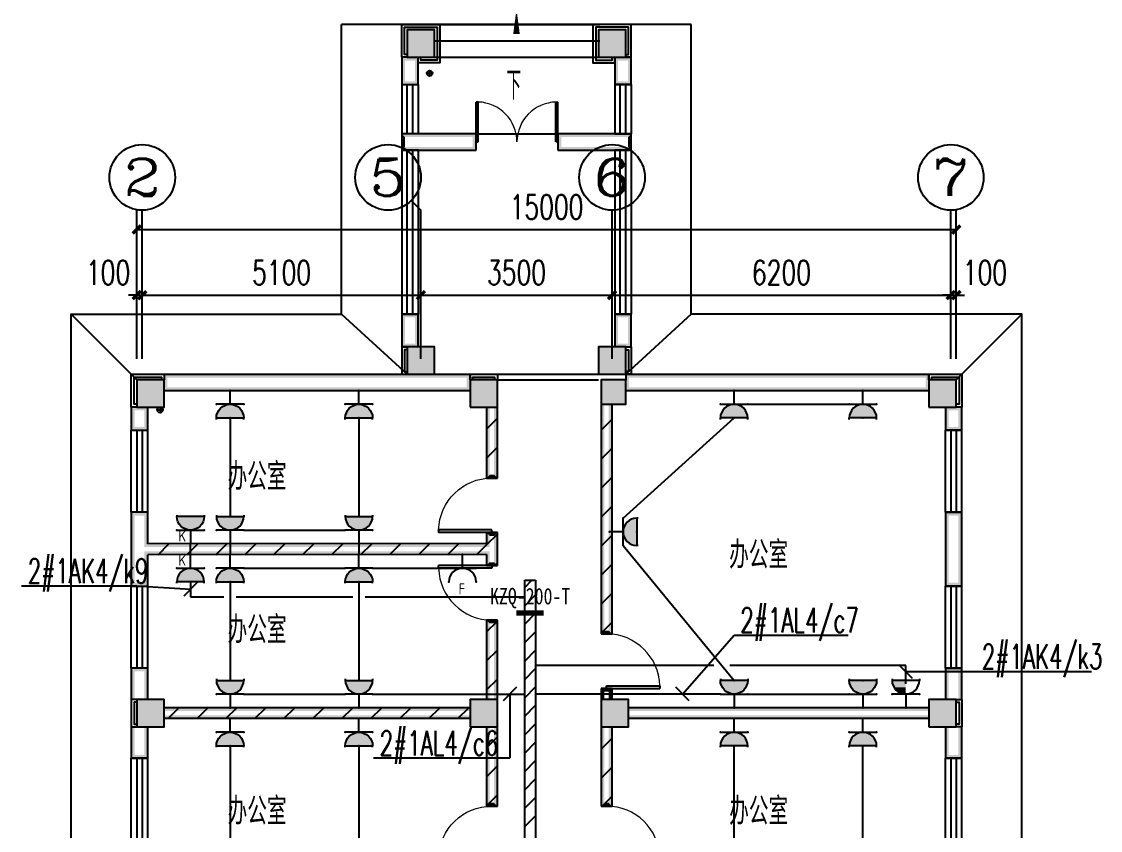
# Model space of a CAD drawing. Extents: x 101023 to 279373, y -114511 to 293844.
# Drawn here: x 128122 to 147868, y 236942 to 251741 of the extents above; entities that cross this region are included whole.
import ezdxf
from ezdxf.enums import TextEntityAlignment as Align

# ---------------------------------------------------------------- set-up
doc = ezdxf.new("R2010")
doc.units = 0
doc.header["$LTSCALE"] = 1000
doc.header["$MEASUREMENT"] = 0
for name, color, linetype in [('A-ANNO-IDEN', 3, 'Continuous'), ('A-WALL-PATT', 252, 'Continuous'), ('AXIS', 3, 'Continuous'), ('AXIS_TEXT', 7, 'Continuous'), ('CABLETRAY', 3, 'Continuous'), ('COLUMN', 2, 'Continuous'), ('DIM-照明', 3, 'Continuous'), ('EQUIP-插座', 3, 'Continuous'), ('EQUIP-照明', 3, 'Continuous'), ('PUB_DIM', 3, 'Continuous'), ('PUB_HATCH', 8, 'Continuous'), ('PUB_TEXT', 7, 'Continuous'), ('PUB_WALL', 2, 'Continuous'), ('STAIR', 2, 'Continuous'), ('TEL_HATCH', 8, 'Continuous'), ('WALL', 2, 'Continuous'), ('WINDOW', 2, 'Continuous'), ('WIRE-照明', 6, 'Continuous'), ('抗震支吊架', 2, 'Continuous'), ('排水', 153, 'Continuous'), ('看线', 30, 'Continuous')]:
    doc.layers.add(name, color=color, linetype=linetype)
doc.styles.add('_TCH_AXIS', font='COMPLEX', dxfattribs={"bigfont": 'GBCBIG'})
doc.styles.add('_TCH_DIM_T3', font='SIMPLEX', dxfattribs={"width": 0.705882, "bigfont": 'GBCBIG'})
doc.styles.add('_TEL_ATTDEF', font='gbenor', dxfattribs={"bigfont": 'gbcbig'})
doc.styles.add('_TEL_DIM', font='simplex.shx', dxfattribs={"width": 0.8, "height": 3.5, "bigfont": 'gbcbig.shx'})
doc.styles.add('A_DIM', font='simplex.shx', dxfattribs={"width": 0.7, "bigfont": 'gbcbig.shx'})
doc.styles.add('COMPLEX', font='COMPLEX')
doc.styles.add('kzcad', font='', dxfattribs={"width": 0.8})
doc.styles.get("Standard").update_dxf_attribs({"font": 'simplex.shx', "width": 0.8, "bigfont": 'gbcbig.shx'})
doc.styles.get('kzcad').set_extended_font_data('SimSun')
doc.dimstyles.new('_TCH_ARCH&&150', dxfattribs={"dimtxt": 446.25, "dimasz": 150, "dimexe": 375, "dimexo": 450, "dimgap": 189.375, "dimtad": 1, "dimdec": 0, "dimzin": 0, "dimdsep": 46, "dimtxsty": '_TCH_DIM_T3', "dimblk": 'ARCHTICK', "dimcen": 0.09, "dimclrt": 7, "dimazin": 2, "dimtfac": 1, "dimtdec": 0, "dimtix": 1, "dimtmove": 2, "dimatfit": 3, "dimfxl": 1, "dimtolj": 1, "dimtzin": 0, "dimarcsym": 0})
pattern_1 = [(45, (-908016.57, -754752.9), (-265.16515, 265.16515), [])]

# ---------------------------------------------------------------- blocks, each defined once
blk = doc.blocks.new('$equip$00002810')
for p, q in [((0.5, 0.5), (-0.5, 0.5)), ((0, 0.5), (0, 0))]:
    blk.add_line(p, q)
blk.add_arc((0, 1), 0.5, 180, 0)
for p in [(-0.5, 1), (0.5, 1), (-0.5, 0.5), (0.5, 0.5), (0, 0)]:
    blk.add_point(p)
at = {"color": 7, "style": '_TEL_DIM'}
blk.add_attdef('$TEXT$', text='', height=0.4, dxfattribs=at).set_placement((0.023, 1.257), align=Align.MIDDLE_CENTER)
at = {"color": 7, "style": '_TEL_DIM', "flags": 1}
for tag in ['A', 'REMARK']:
    blk.add_attdef(tag, text='', height=0.000025, dxfattribs=at).set_placement((0, 0), align=Align.MIDDLE_CENTER)
blk = doc.blocks.new('$equip$00001237')
for p, q in [((-0.5, 1.05), (-0.5, 1)), ((-0.5, 1), (0.5, 1)), ((0.5, 1.05), (0.5, 1)), ((0.5, 0.5), (-0.5, 0.5)), ((0, 0.5), (0, 0))]:
    blk.add_line(p, q)
blk.add_arc((0, 1), 0.5, 180, 0)
for p in [(0, 1), (-0.5, 0.5), (0.5, 0.5), (0, 0)]:
    blk.add_point(p)
for points in [[(0.433, 0.75), (-0.433, 0.75), (0.5, 1), (-0.5, 1)], [(0.25, 0.567), (-0.25, 0.567), (0.433, 0.75), (-0.433, 0.75)], [(0, 0.5), (0, 0.5), (0.25, 0.567), (-0.25, 0.567)]]:
    blk.add_solid(points)
at = {"flags": 9}
blk.add_attdef('A', (0, 0), '', height=0.00002, dxfattribs=at)
blk = doc.blocks.new('$equip$00001764')
for p, q in [((-0.5, 1.05), (-0.5, 1)), ((-0.5, 1), (0.5, 1)), ((0.5, 1.05), (0.5, 1)), ((0.5, 0.5), (-0.5, 0.5)), ((0, 0.5), (0, 0))]:
    blk.add_line(p, q)
blk.add_arc((0, 1), 0.5, 180, 0)
for p in [(-0.5, 0.5), (0.5, 0.5), (0, 0)]:
    blk.add_point(p)
for points in [[(0.433, 0.75), (-0.433, 0.75), (0.5, 1), (-0.5, 1)], [(0.25, 0.567), (-0.25, 0.567), (0.433, 0.75), (-0.433, 0.75)], [(0, 0.5), (0, 0.5), (0.25, 0.567), (-0.25, 0.567)]]:
    blk.add_solid(points)
at = {"color": 7, "style": '_TEL_DIM'}
blk.add_attdef('$TEXT$', text='', height=0.4, dxfattribs=at).set_placement((0.303, 0.211), align=Align.MIDDLE_CENTER)
at = {"color": 7, "style": '_TEL_DIM', "flags": 1}
blk.add_attdef('A', text='', height=0.00002, dxfattribs=at).set_placement((0, 0), align=Align.MIDDLE_CENTER)
blk = doc.blocks.new('$equip$00001239')
for p, q in [((-0.5, 1.05), (-0.5, 1)), ((0.5, 1), (-0.5, 1)), ((0.5, 1.05), (0.5, 1)), ((0.5, 0.5), (-0.5, 0.5)), ((0, 0.5), (0, 0))]:
    blk.add_line(p, q)
blk.add_arc((0, 1), 0.5, 180, 0)
for points in [[(0, 0.75), (-0.433, 0.75), (0, 1), (-0.5, 1)], [(0, 0.567), (-0.25, 0.567), (0, 0.75), (-0.433, 0.75)], [(0, 0.5), (0, 0.5), (0, 0.567), (-0.25, 0.567)]]:
    blk.add_solid(points)
at = {"layer": 'EQUIP-照明'}
for p in [(0, 1), (-0.5, 0.5), (0.5, 0.5), (0, 0)]:
    blk.add_point(p, dxfattribs=at)
at = {"layer": 'EQUIP-照明', "flags": 9}
blk.add_attdef('A', (0, 0), '', height=0.00002, dxfattribs=at)
blk = doc.blocks.new('ng')
at = {"layer": '排水'}
for p, q in [((346041, 781408), (346041, 781308)), ((345991, 781358), (346091, 781358))]:
    blk.add_line(p, q, dxfattribs=at)
blk.add_circle((346041, 781358), 50, dxfattribs=at)
blk = doc.blocks.new('雨水管2')
at = {"layer": '排水'}
blk.add_blockref('ng', (590877, 57791), dxfattribs=at)
blk = doc.blocks.new('雨水管')
at = {"layer": '排水'}
blk.add_blockref('ng', (585943, -77234), dxfattribs=at)
blk = doc.blocks.new('_AXISO')
blk.add_circle((0, 0), 0.5)
at = {"layer": 'AXIS_TEXT', "style": 'COMPLEX', "width": 1.041667}
blk.add_attdef('A', text='', height=0.56, dxfattribs=at).set_placement((-0.25, -0.28), (0.25, -0.28), align=Align.FIT)
blk = doc.blocks.new('_ArchTick')
at = {"color": 0, "linetype": 'ByBlock', "const_width": 0.4}
blk.add_lwpolyline([(-0.5, -0.5), (0.5, 0.5)], dxfattribs=at)
blk = doc.blocks.new('*D82')
at = {"layer": 'Defpoints', "color": 0, "transparency": 16777216}
for p in [(946558, 836290), (931558, 834676), (946558, 834676)]:
    blk.add_point(p, dxfattribs=at)
at = {"layer": 'PUB_DIM', "color": 0, "lineweight": -2, "transparency": 16777216}
for p, q in [((931558, 835126), (931558, 836665)), ((946558, 835126), (946558, 836665)), ((931558, 836290), (946558, 836290))]:
    blk.add_line(p, q, dxfattribs=at)
at = {"layer": 'PUB_DIM', "color": 0, "lineweight": -2, "transparency": 16777216, "xscale": 150, "yscale": 150, "zscale": 150, "rotation": 180}
blk.add_blockref('_ArchTick', (931558, 836290), dxfattribs=at)
at = {"layer": 'PUB_DIM', "color": 0, "lineweight": -2, "transparency": 16777216, "xscale": 150, "yscale": 150, "zscale": 150}
blk.add_blockref('_ArchTick', (946558, 836290), dxfattribs=at)
at = {"layer": 'PUB_DIM', "color": 7, "transparency": 16777216, "insert": (939058, 836703), "char_height": 446.2, "attachment_point": 5, "style": '_TCH_DIM_T3'}
blk.add_mtext('\\A1;15000', dxfattribs=at)
blk = doc.blocks.new('*D83')
at = {"layer": 'Defpoints', "color": 0, "transparency": 16777216}
for p in [(931658, 835090), (931558, 833476), (931658, 833476)]:
    blk.add_point(p, dxfattribs=at)
at = {"layer": 'PUB_DIM', "color": 0, "lineweight": -2, "transparency": 16777216}
for p, q in [((931558, 833926), (931558, 835465)), ((931658, 833926), (931658, 835465)), ((931558, 835090), (931408, 835090)), ((931558, 835090), (931658, 835090)), ((931658, 835090), (931808, 835090))]:
    blk.add_line(p, q, dxfattribs=at)
at = {"layer": 'PUB_DIM', "color": 0, "lineweight": -2, "transparency": 16777216, "xscale": 150, "yscale": 150, "zscale": 150}
blk.add_blockref('_ArchTick', (931558, 835090), dxfattribs=at)
at = {"layer": 'PUB_DIM', "color": 0, "lineweight": -2, "transparency": 16777216, "xscale": 150, "yscale": 150, "zscale": 150, "rotation": 180}
blk.add_blockref('_ArchTick', (931658, 835090), dxfattribs=at)
at = {"layer": 'PUB_DIM', "color": 7, "transparency": 16777216, "insert": (931033, 835503), "char_height": 446.2, "attachment_point": 5, "style": '_TCH_DIM_T3'}
blk.add_mtext('\\A1;100', dxfattribs=at)
blk = doc.blocks.new('*D84')
at = {"layer": 'Defpoints', "color": 0, "transparency": 16777216}
for p in [(936758, 835090), (931658, 833476), (936758, 833476)]:
    blk.add_point(p, dxfattribs=at)
at = {"layer": 'PUB_DIM', "color": 0, "lineweight": -2, "transparency": 16777216}
for p, q in [((931658, 833926), (931658, 835465)), ((936758, 833926), (936758, 835465)), ((931658, 835090), (936758, 835090))]:
    blk.add_line(p, q, dxfattribs=at)
at = {"layer": 'PUB_DIM', "color": 0, "lineweight": -2, "transparency": 16777216, "xscale": 150, "yscale": 150, "zscale": 150, "rotation": 180}
blk.add_blockref('_ArchTick', (931658, 835090), dxfattribs=at)
at = {"layer": 'PUB_DIM', "color": 0, "lineweight": -2, "transparency": 16777216, "xscale": 150, "yscale": 150, "zscale": 150}
blk.add_blockref('_ArchTick', (936758, 835090), dxfattribs=at)
at = {"layer": 'PUB_DIM', "color": 7, "transparency": 16777216, "insert": (934208, 835503), "char_height": 446.2, "attachment_point": 5, "style": '_TCH_DIM_T3'}
blk.add_mtext('\\A1;5100', dxfattribs=at)
blk = doc.blocks.new('*D85')
at = {"layer": 'Defpoints', "color": 0, "transparency": 16777216}
for p in [(940258, 835090), (936758, 833476), (940258, 833476)]:
    blk.add_point(p, dxfattribs=at)
at = {"layer": 'PUB_DIM', "color": 0, "lineweight": -2, "transparency": 16777216}
for p, q in [((936758, 833926), (936758, 835465)), ((940258, 833926), (940258, 835465)), ((936758, 835090), (940258, 835090))]:
    blk.add_line(p, q, dxfattribs=at)
at = {"layer": 'PUB_DIM', "color": 0, "lineweight": -2, "transparency": 16777216, "xscale": 150, "yscale": 150, "zscale": 150, "rotation": 180}
blk.add_blockref('_ArchTick', (936758, 835090), dxfattribs=at)
at = {"layer": 'PUB_DIM', "color": 0, "lineweight": -2, "transparency": 16777216, "xscale": 150, "yscale": 150, "zscale": 150}
blk.add_blockref('_ArchTick', (940258, 835090), dxfattribs=at)
at = {"layer": 'PUB_DIM', "color": 7, "transparency": 16777216, "insert": (938508, 835503), "char_height": 446.2, "attachment_point": 5, "style": '_TCH_DIM_T3'}
blk.add_mtext('\\A1;3500', dxfattribs=at)
blk = doc.blocks.new('*D86')
at = {"layer": 'Defpoints', "color": 0, "transparency": 16777216}
for p in [(946458, 835090), (940258, 833476), (946458, 833476)]:
    blk.add_point(p, dxfattribs=at)
at = {"layer": 'PUB_DIM', "color": 0, "lineweight": -2, "transparency": 16777216}
for p, q in [((940258, 833926), (940258, 835465)), ((946458, 833926), (946458, 835465)), ((940258, 835090), (946458, 835090))]:
    blk.add_line(p, q, dxfattribs=at)
at = {"layer": 'PUB_DIM', "color": 0, "lineweight": -2, "transparency": 16777216, "xscale": 150, "yscale": 150, "zscale": 150, "rotation": 180}
blk.add_blockref('_ArchTick', (940258, 835090), dxfattribs=at)
at = {"layer": 'PUB_DIM', "color": 0, "lineweight": -2, "transparency": 16777216, "xscale": 150, "yscale": 150, "zscale": 150}
blk.add_blockref('_ArchTick', (946458, 835090), dxfattribs=at)
at = {"layer": 'PUB_DIM', "color": 7, "transparency": 16777216, "insert": (943358, 835503), "char_height": 446.2, "attachment_point": 5, "style": '_TCH_DIM_T3'}
blk.add_mtext('\\A1;6200', dxfattribs=at)
blk = doc.blocks.new('*D87')
at = {"layer": 'Defpoints', "color": 0, "transparency": 16777216}
for p in [(946558, 835090), (946458, 833476), (946558, 833476)]:
    blk.add_point(p, dxfattribs=at)
at = {"layer": 'PUB_DIM', "color": 0, "lineweight": -2, "transparency": 16777216}
for p, q in [((946458, 833926), (946458, 835465)), ((946558, 833926), (946558, 835465)), ((946458, 835090), (946308, 835090)), ((946458, 835090), (946558, 835090)), ((946558, 835090), (946708, 835090))]:
    blk.add_line(p, q, dxfattribs=at)
at = {"layer": 'PUB_DIM', "color": 0, "lineweight": -2, "transparency": 16777216, "xscale": 150, "yscale": 150, "zscale": 150}
blk.add_blockref('_ArchTick', (946458, 835090), dxfattribs=at)
at = {"layer": 'PUB_DIM', "color": 0, "lineweight": -2, "transparency": 16777216, "xscale": 150, "yscale": 150, "zscale": 150, "rotation": 180}
blk.add_blockref('_ArchTick', (946558, 835090), dxfattribs=at)
at = {"layer": 'PUB_DIM', "color": 7, "transparency": 16777216, "insert": (947083, 835503), "char_height": 446.2, "attachment_point": 5, "style": '_TCH_DIM_T3'}
blk.add_mtext('\\A1;100', dxfattribs=at)
blk = doc.blocks.new('$DorLib2D$00000001')
for p, q in [((0.45, 0.975), (0.5, 0.975)), ((0.45, 0), (0.45, 0.975)), ((0.5, 0), (0.5, 0.975)), ((0.5, 0), (0.45, 0))]:
    blk.add_line(p, q)
at = {"lineweight": 13}
blk.add_arc((0.475, 0), 0.975, 91.4693, 180, dxfattribs=at)
blk = doc.blocks.new('$WINLIB2D$00000001')
at = {"color": 0}
for points in [[(-0.5, 0.5), (-0.5, -0.5)], [(-0.5, 0.5), (0.5, 0.5)], [(0.5, -0.5), (0.5, 0.5)], [(0.5, 0.1667), (-0.5, 0.1667)], [(0.5, -0.1667), (-0.5, -0.1667)], [(-0.5, -0.5), (0.5, -0.5)]]:
    blk.add_lwpolyline(points, dxfattribs=at)
blk = doc.blocks.new('$DorLib2D$00000002')
for p, q in [((-0.5, 0), (-0.5, 0.4875)), ((-0.475, 0.4875), (-0.5, 0.4875)), ((-0.475, 0), (-0.475, 0.4875)), ((0.475, 0), (0.475, 0.4875)), ((0.475, 0.4875), (0.5, 0.4875)), ((0.5, 0), (0.5, 0.4875)), ((-0.5, 0), (-0.475, 0)), ((0.5, 0), (0.475, 0))]:
    blk.add_line(p, q)
at = {"lineweight": 13}
for centre, start, end in [((-0.4875, 0), 0, 88.53072), ((0.4875, 0), 91.46928, 180)]:
    blk.add_arc(centre, 0.4875, start, end, dxfattribs=at)
blk = doc.blocks.new('_FZH')
blk.add_lwpolyline([(-0.5, -0.5), (0.5, -0.5), (0.5, 0.5), (-0.5, 0.5)], close=True)
at = {"layer": 'PUB_HATCH'}
blk.add_solid([(-0.5, -0.5), (0.5, -0.5), (-0.5, 0.5), (0.5, 0.5)], dxfattribs=at)
blk = doc.blocks.new('ERT')
at = {"layer": 'AXIS'}
for p, q in [((936582.5, 836820.2), (936758.2, 836644.4)), ((931658.2, 834868.8), (931658.2, 836644.4)), ((936758.2, 834868.8), (936758.2, 836644.4)), ((940258.2, 834868.8), (940258.2, 836644.4)), ((946458.2, 834868.8), (946458.2, 836644.4))]:
    blk.add_line(p, q, dxfattribs=at)
ref = blk.add_blockref('_AXISO', (931658.2, 837244.4), dxfattribs=dict(at, xscale=1200, yscale=1200, zscale=1200))
ref.add_attrib('A', '2', dxfattribs={"layer": 'AXIS_TEXT', "height": 678.8, "style": '_TCH_AXIS', "width": 1.5}).set_placement((931318.8, 836905), (931997.6, 836905), align=Align.FIT)
ref = blk.add_blockref('_AXISO', (936158.2, 837244.4), dxfattribs=dict(at, xscale=1200, yscale=1200, zscale=1200))
ref.add_attrib('A', '5', dxfattribs={"layer": 'AXIS_TEXT', "height": 678.8, "style": '_TCH_AXIS', "width": 1.5}).set_placement((935818.8, 836905), (936497.6, 836905), align=Align.FIT)
ref = blk.add_blockref('_AXISO', (940258.2, 837244.4), dxfattribs=dict(at, xscale=1200, yscale=1200, zscale=1200))
ref.add_attrib('A', '6', dxfattribs={"layer": 'AXIS_TEXT', "height": 678.8, "style": '_TCH_AXIS', "width": 1.5}).set_placement((939918.8, 836905), (940597.6, 836905), align=Align.FIT)
ref = blk.add_blockref('_AXISO', (946458.2, 837244.4), dxfattribs=dict(at, xscale=1200, yscale=1200, zscale=1200))
ref.add_attrib('A', '7', dxfattribs={"layer": 'AXIS_TEXT', "height": 678.8, "style": '_TCH_AXIS', "width": 1.5}).set_placement((946118.8, 836905), (946797.6, 836905), align=Align.FIT)
at = {"layer": 'PUB_DIM'}
for p1, p2, picture, middle in [((931558.2, 834676.2), (946558.2, 834676.2), '*D82', (939058.2, 836702.8)), ((931658.2, 833476.2), (936758.2, 833476.2), '*D84', (934208.2, 835502.8)), ((936758.2, 833476.2), (940258.2, 833476.2), '*D85', (938508.2, 835502.8)), ((940258.2, 833476.2), (946458.2, 833476.2), '*D86', (943358.2, 835502.8))]:
    dim = blk.add_aligned_dim(p1=p1, p2=p2, distance=1614.1, dimstyle='_TCH_ARCH&&150', dxfattribs=at)
    dim.commit()
    dim.dimension.update_dxf_attribs({"geometry": picture, "text_midpoint": middle})
for base, p1, p2, picture, middle in [((931658.2, 835090.3), (931558.2, 833476.2), (931658.2, 833476.2), '*D83', (931033.2, 835502.8)), ((946558.2, 835090.3), (946458.2, 833476.2), (946558.2, 833476.2), '*D87', (947083.2, 835502.8))]:
    dim = blk.add_linear_dim(base=base, p1=p1, p2=p2, angle=0, dimstyle='_TCH_ARCH&&150', dxfattribs=at)
    dim.commit()
    dim.dimension.update_dxf_attribs({"geometry": picture, "text_midpoint": middle, "dimtype": 129})
blk = doc.blocks.new('A$C40CE5D7B')
at = {"layer": 'A-WALL-PATT'}
h = blk.add_hatch(dxfattribs=at)
h.set_pattern_fill('普通砖', color=256, scale=150, style=0)
h.set_pattern_definition(pattern_1)
h.paths.add_polyline_path([(20500, 78020), (20300, 78020), (20300, 76722), (20500, 76722)])
h = blk.add_hatch(dxfattribs=at)
h.set_pattern_fill('普通砖', color=256, scale=150, style=0)
h.set_pattern_definition(pattern_1)
h.paths.add_polyline_path([(22600, 78070), (22400, 78070), (22400, 73870), (22600, 73870)])
h = blk.add_hatch(dxfattribs=at)
h.set_pattern_fill('普通砖', color=256, scale=150, style=0)
h.set_pattern_definition(pattern_1)
h.paths.add_polyline_path([(20367, 75422), (20500, 75422), (20500, 75722), (20300, 75722), (20300, 75522), (20360, 75462)])
h = blk.add_hatch(dxfattribs=at)
h.set_pattern_fill('普通砖', color=256, scale=150, style=0)
h.set_pattern_definition(pattern_1)
h.paths.add_polyline_path([(20367, 75422), (20360, 75462), (20300, 75522), (14100, 75518), (14000, 75418), (14100, 75318), (20300, 75322), (20360, 75382)])
h = blk.add_hatch(dxfattribs=at)
h.set_pattern_fill('普通砖', color=256, scale=150, style=0)
h.set_pattern_definition(pattern_1)
h.paths.add_polyline_path([(20360, 75382), (20300, 75322), (20300, 75122), (20500, 75122), (20500, 75422), (20367, 75422)])
h = blk.add_hatch(dxfattribs=at)
h.set_pattern_fill('普通砖', color=256, scale=150, style=0)
h.set_pattern_definition(pattern_1)
h.paths.add_polyline_path([(20300, 72670), (20500, 72670), (20500, 74122), (20300, 74122)])
h = blk.add_hatch(dxfattribs=at)
h.set_pattern_fill('普通砖', color=256, scale=150, style=0)
h.set_pattern_definition(pattern_1)
h.paths.add_polyline_path([(22400, 72670), (22600, 72670), (22600, 72870), (22400, 72870)])
h = blk.add_hatch(dxfattribs=at)
h.set_pattern_fill('普通砖', color=256, scale=150, style=0)
h.set_pattern_definition(pattern_1)
h.paths.add_polyline_path([(14400, 72520), (14400, 72320), (20000, 72320), (20000, 72520)])
h = blk.add_hatch(dxfattribs=at)
h.set_pattern_fill('普通砖', color=256, scale=150, style=0)
h.set_pattern_definition(pattern_1)
h.paths.add_polyline_path([(20500, 72170), (20300, 72170), (20300, 70719), (20500, 70719)])
h = blk.add_hatch(dxfattribs=at)
h.set_pattern_fill('普通砖', color=256, scale=150, style=0)
h.set_pattern_definition(pattern_1)
h.paths.add_polyline_path([(22600, 72170), (22400, 72170), (22400, 70719), (22600, 70719)])
at = {"layer": 'PUB_WALL'}
for points in [[(19350, 84920), (18850, 84920), (18910, 84860), (19290, 84860)], [(18850, 84920), (18850, 84420), (18910, 84480), (18910, 84860)], [(19350, 84420), (19350, 84920), (19290, 84860), (19290, 84480)], [(22850, 84920), (22350, 84920), (22410, 84860), (22790, 84860)], [(22350, 84920), (22350, 84420), (22410, 84480), (22410, 84860)], [(22850, 84420), (22850, 84920), (22790, 84860), (22790, 84480)], [(18750, 84420), (18750, 83920), (18810, 83980), (18810, 84360)], [(19050, 84420), (18750, 84420), (18810, 84360), (18990, 84360)], [(18850, 84420), (19350, 84420), (19290, 84480), (18910, 84480)], [(19050, 83920), (19050, 84420), (18990, 84360), (18990, 83980)], [(22350, 84420), (22850, 84420), (22790, 84480), (22410, 84480)], [(22650, 84420), (22650, 83920), (22710, 83980), (22710, 84360)], [(22950, 84420), (22650, 84420), (22710, 84360), (22890, 84360)], [(22950, 83920), (22950, 84420), (22890, 84360), (22890, 83980)], [(18750, 83920), (19050, 83920), (18990, 83980), (18810, 83980)], [(22650, 83920), (22950, 83920), (22890, 83980), (22710, 83980)], [(19050, 83020), (18750, 83020), (18810, 82960), (18990, 82960)], [(18750, 83020), (18750, 82920), (18810, 82920), (18810, 82960)], [(20109, 83020), (19050, 83020), (18990, 82960), (20049, 82960)], [(20109, 82720), (20109, 83020), (20049, 82960), (20049, 82780)], [(22650, 83020), (21609, 83020), (21669, 82960), (22710, 82960)], [(21609, 83020), (21609, 82720), (21669, 82780), (21669, 82960)], [(22950, 83020), (22650, 83020), (22710, 82960), (22890, 82960)], [(22950, 82920), (22950, 83020), (22890, 82960), (22890, 82920)], [(18750, 82920), (18750, 82720), (18810, 82780), (18810, 82920)], [(18750, 82720), (19050, 82720), (18990, 82780), (18810, 82780)], [(19050, 82720), (20109, 82720), (20049, 82780), (18990, 82780)], [(21609, 82720), (22650, 82720), (22710, 82780), (21669, 82780)], [(22650, 82720), (22950, 82720), (22890, 82780), (22710, 82780)], [(22950, 82720), (22950, 82920), (22890, 82920), (22890, 82780)], [(19050, 79720), (18750, 79720), (18810, 79660), (18990, 79660)], [(18750, 79720), (18750, 79120), (18810, 79180), (18810, 79660)], [(19050, 79120), (19050, 79720), (18990, 79660), (18990, 79180)], [(22950, 79720), (22650, 79720), (22710, 79660), (22890, 79660)], [(22650, 79720), (22650, 79120), (22710, 79180), (22710, 79660)], [(22950, 79120), (22950, 79720), (22890, 79660), (22890, 79180)], [(18750, 79120), (19050, 79120), (18990, 79180), (18810, 79180)], [(19350, 79120), (18850, 79120), (18910, 79060), (19290, 79060)], [(18850, 79120), (18850, 78620), (18910, 78680), (18910, 79060)], [(19350, 78620), (19350, 79120), (19290, 79060), (19290, 78680)], [(22850, 79120), (22350, 79120), (22410, 79060), (22790, 79060)], [(22350, 79120), (22350, 78620), (22410, 78680), (22410, 79060)], [(22650, 79120), (22950, 79120), (22890, 79180), (22710, 79180)], [(22850, 78620), (22850, 79120), (22790, 79060), (22790, 78680)], [(14400, 78620), (14400, 78560), (20000, 78560), (20000, 78620)], [(14400, 78620), (14400, 78320), (14460, 78320), (14460, 78620)], [(18850, 78620), (19350, 78620), (19290, 78680), (18910, 78680)], [(20000, 78620), (19940, 78620), (19940, 78320), (20000, 78320)], [(22350, 78620), (22850, 78620), (22790, 78680), (22410, 78680)], [(22850, 78620), (22850, 78560), (28400, 78560), (28400, 78620)], [(22850, 78620), (22850, 78320), (22910, 78320), (22910, 78620)], [(28400, 78620), (28340, 78620), (28340, 78320), (28400, 78320)], [(14400, 78520), (13900, 78520), (13960, 78460), (14340, 78460)], [(13900, 78520), (13900, 78020), (13960, 78080), (13960, 78460)], [(14400, 78020), (14400, 78520), (14340, 78460), (14340, 78080)], [(20500, 78520), (20000, 78520), (20060, 78460), (20440, 78460)], [(20000, 78520), (20000, 78020), (20060, 78080), (20060, 78460)], [(20500, 78020), (20500, 78520), (20440, 78460), (20440, 78080)], [(22850, 78520), (22400, 78520), (22460, 78460), (22790, 78460)], [(22400, 78520), (22400, 78070), (22460, 78130), (22460, 78460)], [(22850, 78070), (22850, 78520), (22790, 78460), (22790, 78130)], [(28900, 78520), (28400, 78520), (28460, 78460), (28840, 78460)], [(28400, 78520), (28400, 78018), (28460, 78078), (28460, 78460)], [(28900, 78018), (28900, 78520), (28840, 78460), (28840, 78078)], [(14400, 78320), (20000, 78320), (20000, 78380), (14400, 78380)], [(22850, 78320), (28400, 78320), (28400, 78380), (22850, 78380)], [(13800, 78020), (13800, 77595), (13860, 77655), (13860, 77960)], [(14100, 78020), (13800, 78020), (13860, 77960), (14040, 77960)], [(13900, 78020), (14400, 78020), (14340, 78080), (13960, 78080)], [(14100, 77595), (14100, 78020), (14040, 77960), (14040, 77655)], [(20000, 78020), (20500, 78020), (20440, 78080), (20060, 78080)], [(20360, 78020), (20300, 78020), (20300, 76722), (20360, 76782)], [(20500, 78020), (20440, 78020), (20440, 76782), (20500, 76722)], [(22400, 78070), (22850, 78070), (22790, 78130), (22460, 78130)], [(22460, 78070), (22400, 78070), (22400, 73870), (22460, 73930)], [(22600, 78070), (22540, 78070), (22540, 73930), (22600, 73870)], [(28400, 78018), (28900, 78018), (28840, 78078), (28460, 78078)], [(28702, 78018), (28700, 78018), (28700, 77595), (28760, 77655), (28760, 77960)], [(28900, 78020), (28900, 78018), (28702, 78018), (28760, 77960), (28940, 77960), (29000, 78020)], [(29000, 77595), (29000, 78020), (28940, 77960), (28940, 77655)], [(13800, 77595), (14100, 77595), (14040, 77655), (13860, 77655)], [(28700, 77595), (29000, 77595), (28940, 77655), (28760, 77655)], [(20300, 76722), (20500, 76722), (20440, 76782), (20360, 76782)], [(14100, 76095), (13800, 76095), (13860, 76035), (14040, 76035)], [(13800, 76095), (13800, 75418), (13860, 75418), (13860, 76035)], [(14100, 75518), (14100, 76095), (14040, 76035), (14040, 75458)], [(28700, 76095), (28700, 74745), (28760, 74805), (28760, 76035)], [(29000, 76095), (28700, 76095), (28760, 76035), (28940, 76035)], [(29000, 74745), (29000, 76095), (28940, 76035), (28940, 74805)], [(20500, 75722), (20300, 75722), (20360, 75662), (20440, 75662)], [(20300, 75722), (20300, 75522), (20360, 75462), (20360, 75662)], [(20500, 75422), (20500, 75722), (20440, 75662), (20440, 75422)], [(20300, 75522), (14100, 75518), (14040, 75458), (20360, 75462)], [(13800, 75418), (13800, 74745), (13860, 74805), (13860, 75418)], [(20300, 75322), (14100, 75318), (14040, 75378), (20360, 75382)], [(14100, 74745), (14100, 75318), (14040, 75378), (14040, 74805)], [(20300, 75322), (20300, 75122), (20360, 75182), (20360, 75382)], [(20500, 75122), (20500, 75422), (20440, 75422), (20440, 75182)], [(20300, 75122), (20500, 75122), (20440, 75182), (20360, 75182)], [(13800, 74745), (14100, 74745), (14040, 74805), (13860, 74805)], [(28700, 74745), (29000, 74745), (28940, 74805), (28760, 74805)], [(20500, 74122), (20300, 74122), (20360, 74062), (20440, 74062)], [(20300, 72670), (20360, 72670), (20360, 74062), (20300, 74122)], [(20440, 72670), (20500, 72670), (20500, 74122), (20440, 74062)], [(22400, 73870), (22600, 73870), (22540, 73930), (22460, 73930)], [(14100, 73245), (13800, 73245), (13860, 73185), (14040, 73185)], [(13800, 73245), (13800, 72670), (13860, 72670), (13860, 73185)], [(14100, 72670), (14100, 73245), (14040, 73185), (14040, 72670)], [(29000, 73245), (28700, 73245), (28760, 73185), (28940, 73185)], [(28700, 73245), (28700, 72670), (28760, 72670), (28760, 73185)], [(29000, 72670), (29000, 73245), (28940, 73185), (28940, 72670)], [(22600, 72870), (22400, 72870), (22460, 72810), (22540, 72810)], [(22400, 72670), (22460, 72670), (22460, 72810), (22400, 72870)], [(22540, 72670), (22600, 72670), (22600, 72870), (22540, 72810)], [(14400, 72670), (13900, 72670), (13960, 72610), (14340, 72610)], [(13900, 72670), (13900, 72170), (13960, 72230), (13960, 72610)], [(14400, 72170), (14400, 72670), (14340, 72610), (14340, 72230)], [(20500, 72670), (20000, 72670), (20060, 72610), (20440, 72610)], [(20000, 72670), (20000, 72170), (20060, 72230), (20060, 72610)], [(20500, 72170), (20500, 72670), (20440, 72610), (20440, 72230)], [(22900, 72670), (22400, 72670), (22460, 72610), (22840, 72610)], [(22400, 72670), (22400, 72170), (22460, 72230), (22460, 72610)], [(22900, 72170), (22900, 72670), (22840, 72610), (22840, 72230)], [(28900, 72670), (28400, 72670), (28460, 72610), (28840, 72610)], [(28400, 72670), (28400, 72170), (28460, 72230), (28460, 72610)], [(28900, 72170), (28900, 72670), (28840, 72610), (28840, 72230)], [(14400, 72520), (14400, 72460), (20000, 72460), (20000, 72520)], [(22900, 72520), (22900, 72460), (28400, 72460), (28400, 72520)], [(14400, 72380), (14400, 72320), (20000, 72320), (20000, 72380)], [(22900, 72380), (22900, 72320), (28400, 72320), (28400, 72380)], [(13800, 72170), (13800, 71595), (13860, 71655), (13860, 72170)], [(13900, 72170), (14400, 72170), (14340, 72230), (13960, 72230)], [(14100, 71595), (14100, 72170), (14040, 72170), (14040, 71655)], [(20000, 72170), (20500, 72170), (20440, 72230), (20060, 72230)], [(20360, 72170), (20300, 72170), (20300, 70719), (20360, 70779)], [(20500, 72170), (20440, 72170), (20440, 70779), (20500, 70719)], [(22400, 72170), (22900, 72170), (22840, 72230), (22460, 72230)], [(22460, 72170), (22400, 72170), (22400, 70719), (22460, 70779)], [(22600, 72170), (22540, 72170), (22540, 70779), (22600, 70719)], [(28400, 72170), (28900, 72170), (28840, 72230), (28460, 72230)], [(28700, 72170), (28700, 71595), (28760, 71655), (28760, 72170)], [(29000, 71595), (29000, 72170), (28940, 72170), (28940, 71655)], [(13800, 71595), (14100, 71595), (14040, 71655), (13860, 71655)], [(28700, 71595), (29000, 71595), (28940, 71655), (28760, 71655)], [(20300, 70719), (20500, 70719), (20440, 70779), (20360, 70779)], [(22400, 70719), (22600, 70719), (22540, 70779), (22460, 70779)]]:
    blk.add_hatch(color=256, dxfattribs=at).paths.add_polyline_path(points)
for points in [[(24050, 85020), (17650, 85020)], [(18850, 84420), (18750, 84420), (18750, 85020), (19450, 85020), (19450, 84320), (19050, 84320), (19050, 84395)], [(18850, 84470), (18800, 84470), (18800, 84970), (19400, 84970), (19400, 84370), (19100, 84370), (19100, 84395)], [(22850, 84420), (22950, 84420), (22950, 85020), (22250, 85020), (22250, 84320), (22650, 84320), (22650, 84395)], [(22850, 84470), (22900, 84470), (22900, 84970), (22300, 84970), (22300, 84370), (22600, 84370), (22600, 84395)], [(18850, 79120), (18750, 79120), (18750, 78620), (18850, 78620)], [(18850, 79070), (18800, 79070), (18800, 78670), (18850, 78670)], [(22850, 79120), (22950, 79120), (22950, 78620), (22850, 78620)], [(22850, 79070), (22900, 79070), (22900, 78670), (22850, 78670)], [(13900, 78020), (13800, 78020), (13800, 78620), (14400, 78620), (14400, 78520)], [(20000, 78520), (20000, 78620), (20500, 78620), (20500, 78520)], [(28400, 78520), (28400, 78620), (29000, 78620), (29000, 78020), (28900, 78020)], [(13900, 78070), (13850, 78070), (13850, 78570), (14350, 78570), (14350, 78520)], [(20050, 78520), (20050, 78570), (20450, 78570), (20450, 78520)], [(28450, 78520), (28450, 78570), (28950, 78570), (28950, 78070), (28900, 78070)], [(13900, 72670), (13800, 72670), (13800, 72170), (13900, 72170)], [(28900, 72670), (29000, 72670), (29000, 72170), (28900, 72170)], [(13900, 72620), (13850, 72620), (13850, 72220), (13900, 72220)], [(28900, 72620), (28950, 72620), (28950, 72220), (28900, 72220)]]:
    blk.add_lwpolyline(points)
at = {"layer": 'A-ANNO-IDEN'}
blk.add_lwpolyline([(20850, 84325, 0, 0, 0), (20850, 85297, 0, 120, 0), (20850, 84847, 0, 0, 0)], format="xyseb", dxfattribs=at)
at = {"layer": 'WALL'}
for p, q in [((18750, 84420), (18750, 83920)), ((18850, 84420), (18750, 84420)), ((19050, 83920), (19050, 84420)), ((22650, 84420), (22650, 83920)), ((22950, 84420), (22850, 84420)), ((22950, 83920), (22950, 84420)), ((18750, 83920), (19050, 83920)), ((22650, 83920), (22950, 83920)), ((19050, 83020), (18750, 83020)), ((18750, 83020), (18750, 82920)), ((20109, 83020), (19050, 83020)), ((20109, 82720), (20109, 83020)), ((22650, 83020), (21609, 83020)), ((21609, 83020), (21609, 82720)), ((22950, 83020), (22650, 83020)), ((22950, 82920), (22950, 83020)), ((18750, 82920), (18750, 82720)), ((22950, 82720), (22950, 82920)), ((18750, 82720), (19050, 82720)), ((19050, 82720), (20109, 82720)), ((21609, 82720), (22650, 82720)), ((22650, 82720), (22950, 82720)), ((19050, 79720), (18750, 79720)), ((18750, 79720), (18750, 79120)), ((19050, 79120), (19050, 79720)), ((22950, 79720), (22650, 79720)), ((22650, 79720), (22650, 79120)), ((22950, 79120), (22950, 79720)), ((18750, 79120), (18850, 79120)), ((22850, 79120), (22950, 79120)), ((14400, 78620), (20000, 78620)), ((14400, 78620), (14400, 78520)), ((20000, 78620), (20000, 78520)), ((22850, 78620), (28400, 78620)), ((22850, 78620), (22850, 78520)), ((28400, 78620), (28400, 78520)), ((14400, 78320), (20000, 78320)), ((22850, 78320), (28400, 78320)), ((13800, 78020), (13800, 77595)), ((13900, 78020), (13800, 78020)), ((14100, 77595), (14100, 78020)), ((20300, 78020), (20300, 76722)), ((20500, 76722), (20500, 78020)), ((22400, 78070), (22400, 73870)), ((22600, 73870), (22600, 78070)), ((28700, 78018), (28700, 77595)), ((29000, 78020), (28900, 78020)), ((29000, 77595), (29000, 78020)), ((13800, 77595), (14100, 77595)), ((28700, 77595), (29000, 77595)), ((20300, 76722), (20500, 76722)), ((14100, 76095), (13800, 76095)), ((13800, 76095), (13800, 75418)), ((14100, 75518), (14100, 76095)), ((28700, 76095), (28700, 74745)), ((29000, 76095), (28700, 76095)), ((29000, 74745), (29000, 76095)), ((20500, 75722), (20300, 75722)), ((20300, 75722), (20300, 75522)), ((20500, 75422), (20500, 75722)), ((20300, 75522), (14100, 75518)), ((13800, 75418), (13800, 74745)), ((20300, 75322), (14100, 75318)), ((14100, 74745), (14100, 75318)), ((20300, 75322), (20300, 75122)), ((20500, 75122), (20500, 75422)), ((20300, 75122), (20500, 75122)), ((13800, 74745), (14100, 74745)), ((28700, 74745), (29000, 74745)), ((20500, 74122), (20300, 74122)), ((20300, 74122), (20300, 72670)), ((20500, 72670), (20500, 74122)), ((22400, 73870), (22600, 73870)), ((14100, 73245), (13800, 73245)), ((13800, 73245), (13800, 72670)), ((14100, 72670), (14100, 73245)), ((29000, 73245), (28700, 73245)), ((28700, 73245), (28700, 72670)), ((29000, 72670), (29000, 73245)), ((22600, 72870), (22400, 72870)), ((22400, 72870), (22400, 72670)), ((22600, 72670), (22600, 72870)), ((20000, 72520), (14400, 72520)), ((28400, 72520), (22900, 72520)), ((20000, 72320), (14400, 72320)), ((28400, 72320), (22900, 72320)), ((13800, 72170), (13800, 71595)), ((14100, 71595), (14100, 72170)), ((20300, 72170), (20300, 70719)), ((20500, 70719), (20500, 72170)), ((22400, 72170), (22400, 70719)), ((22600, 70719), (22600, 72170)), ((28700, 72170), (28700, 71595)), ((29000, 71595), (29000, 72170)), ((13800, 71595), (14100, 71595)), ((28700, 71595), (29000, 71595)), ((20300, 70719), (20500, 70719)), ((22400, 70719), (22600, 70719))]:
    blk.add_line(p, q, dxfattribs=at)
at = {"layer": 'WINDOW'}
for p, q in [((19350, 85020), (22375, 85020)), ((19350, 84720), (22375, 84720)), ((19090, 84420), (22610, 84420)), ((20109, 83020), (21609, 83020))]:
    blk.add_line(p, q, dxfattribs=at)
at = {"layer": '排水'}
for p, q in [((13900, 78520), (12700, 79720)), ((17650, 79720), (18850, 78620)), ((24050, 79720), (22850, 78620)), ((30100, 79720), (28900, 78520))]:
    blk.add_line(p, q, dxfattribs=at)
for points in [[(17650, 41820), (17650, 47120), (12700, 47120), (12700, 79720), (17650, 79720), (17650, 84920)], [(17650, 84920), (17650, 85020)], [(24050, 84920), (24050, 85020)], [(30100, 64870), (30100, 79720), (24050, 79720), (24050, 84920)]]:
    blk.add_lwpolyline(points, dxfattribs=at)
at = {"layer": '看线'}
for p, q in [((19350, 78620), (22350, 78620)), ((20500, 78520), (22350, 78520))]:
    blk.add_line(p, q, dxfattribs=at)
for name, p in [('雨水管', (-917658, -626157)), ('雨水管2', (-917658, -755022))]:
    blk.add_blockref(name, p)
at = {"layer": 'COLUMN'}
for p, xscale, yscale, zscale, rotation in [((19100, 84670), 499.9990232986165, 499.9999999998836, 499.9999999998836, 8.884599361506627e-09), ((22600, 84670), 499.9992802899797, 499.9999999301508, 499.9999999301508, 8.884594794969453e-09), ((19100, 78870), 499.9999998689163, 499.9999999923166, 499.9999999923166, 8.884582008634894e-09), ((22600, 78870), 499.9992802821798, 500.0000000079162, 500.0000000079162, 8.884594795108045e-09), ((14150, 78270), 499.999999771826, 500.0000000076834, 500.0000000076834, 8.88458201036011e-09), ((20250, 78270), 500.000000089407, 499.9999999217689, 499.9999999217689, 8.88458200471696e-09), ((22625, 78295), 449.9999998612329, 449.9999999998836, 449.9999999998836, 8.878653025389046e-09), ((28650, 78269), 500.0000000896398, 501.9314959403127, 501.9314959403127, 8.884582004712827e-09), ((14150, 72420), 499.9999997796258, 500, 500, 8.884582010221514e-09), ((20250, 72420), 500.0000002094312, 499.9999998923158, 499.9999998923158, 8.884582002584232e-09), ((22650, 72420), 499.9999998649582, 500, 500, 8.884582008705231e-09), ((28650, 72420), 500.0000000854488, 499.9999999323627, 499.9999999323627, 8.884582004787295e-09)]:
    blk.add_blockref('_FZH', p, dxfattribs=dict(at, xscale=xscale, yscale=yscale, zscale=zscale, rotation=rotation))
at = {"layer": 'WALL'}
blk.add_blockref('ERT', (-917658, -755022), dxfattribs=at)
at = {"layer": 'WINDOW'}
for name, p, xscale, yscale, zscale, rotation in [('$WINLIB2D$00000001', (18900, 83470), -900, 300, 900, 90), ('$WINLIB2D$00000001', (22800, 83470), 900, 300, 900, 270), ('$WINLIB2D$00000001', (18900, 81220), 3000, 300, 3000, 270), ('$WINLIB2D$00000001', (22800, 81220), 3000, 300, 3000, 270), ('$WINLIB2D$00000001', (13950, 76845), -1500, 300, 1500, 270), ('$WINLIB2D$00000001', (28850, 76845), 1500, 300, -1500, 90), ('$DorLib2D$00000001', (20400, 76222), -1000, 1000, -1000, 90), ('$DorLib2D$00000001', (20400, 74622), 1000, 1000, 1000, 90), ('$WINLIB2D$00000001', (13950, 73995), -1500, 300, 1500, 270), ('$WINLIB2D$00000001', (28850, 73995), 1500, 300, -1500, 90), ('$DorLib2D$00000001', (22500, 73370), 1000, 1000, -1000, 270), ('$WINLIB2D$00000001', (13950, 70845), 1500, 300, 1500, 90), ('$WINLIB2D$00000001', (28850, 70845), 1500, 300, -1500, 90), ('$DorLib2D$00000001', (20400, 70219), -1000, 1000, -1000, 90), ('$DorLib2D$00000001', (22500, 70219), 1000, 1000, -1000, 270)]:
    blk.add_blockref(name, p, dxfattribs=dict(at, xscale=xscale, yscale=yscale, zscale=zscale, rotation=rotation))
at = {"layer": 'WINDOW', "xscale": 1500, "yscale": 1500, "zscale": 1500}
blk.add_blockref('$DorLib2D$00000002', (20859, 82870), dxfattribs=at)
at = {"layer": 'A-ANNO-IDEN', "color": 7, "style": 'A_DIM', "width": 0.7}
blk.add_text('下', height=525, dxfattribs=at).set_placement((20668, 83642))
at = {"layer": 'PUB_TEXT'}
for p in [(15562, 76499), (24743, 75066), (15562, 73695), (15562, 70377), (24743, 70377)]:
    blk.add_text('办公室', height=500, dxfattribs=at).set_placement(p)

msp = doc.modelspace()

# ---------------------------------------------------------------- linework, layer by layer
at = {"layer": 'CABLETRAY'}
for p, q in [((137330, 241519), (137530, 241519)), ((137330, 218448), (137330, 241519)), ((137530, 241519), (137530, 218448))]:
    msp.add_line(p, q, dxfattribs=at)
at = {"layer": 'DIM-照明'}
for p, q in [((131338, 241476), (131091, 241228)), ((144428, 239723), (144180, 239970)), ((137182, 239562), (136935, 239314)), ((140343, 239314), (140095, 239562))]:
    msp.add_line(p, q, dxfattribs=at)
for points in [[(130230, 241413), (128122, 241413)], [(131214, 241352), (130230, 241413)], [(140219, 239438), (141163, 240512)], [(141163, 240512), (143249, 240512)], [(144304, 239847), (145583, 239847)], [(145583, 239847), (147702, 239847)], [(137058, 239438), (137058, 238263)], [(137058, 238263), (134563, 238263)]]:
    msp.add_lwpolyline(points, dxfattribs=at)
at = {"layer": 'TEL_HATCH', "linetype": 'Continuous'}
for p, q in [((137330, 241388), (137460, 241519)), ((137330, 241052), (137530, 241252)), ((137330, 240715), (137530, 240915)), ((137330, 240378), (137530, 240578)), ((137330, 240041), (137530, 240241)), ((137330, 239705), (137530, 239905)), ((137330, 239368), (137530, 239568)), ((137330, 239031), (137530, 239231)), ((137330, 238694), (137530, 238894)), ((137330, 238358), (137530, 238558)), ((137330, 238021), (137530, 238221)), ((137330, 237684), (137530, 237884)), ((137330, 237347), (137530, 237547)), ((137330, 237011), (137530, 237211))]:
    msp.add_line(p, q, dxfattribs=at)
at = {"layer": 'WIRE-照明', "linetype": 'Continuous'}
for p, q in [((141412, 244738), (143272, 244738)), ((131937, 244488), (131937, 242688)), ((134297, 244488), (134297, 242688)), ((139130, 242656), (141162, 244488)), ((132187, 242438), (134047, 242438)), ((131214, 241988), (131214, 242188)), ((131937, 242188), (131937, 241988)), ((134297, 242188), (134297, 241988)), ((139130, 242156), (141162, 239688)), ((132187, 241738), (134047, 241738)), ((134547, 241738), (135942, 241738)), ((131937, 241488), (131937, 239688)), ((134297, 241488), (134297, 239688)), ((132187, 239438), (134047, 239438)), ((141412, 239438), (143272, 239438)), ((131937, 238488), (131937, 236688)), ((134297, 238488), (134297, 236688)), ((141162, 236688), (141162, 238488)), ((143522, 236688), (143522, 238488))]:
    msp.add_line(p, q, dxfattribs=at)
at = {"layer": 'WIRE-照明'}
for p, q in [((131214, 241488), (131214, 241214)), ((131214, 241214), (131825, 241214)), ((132050, 241214), (134184, 241214)), ((134409, 241214), (137330, 241214)), ((140793, 239959), (137530, 239959)), ((144304, 239959), (141085, 239959)), ((144304, 239626), (144304, 239959)), ((134547, 239438), (137330, 239438)), ((140912, 239438), (137530, 239438))]:
    msp.add_line(p, q, dxfattribs=at)
at = {"layer": '抗震支吊架', "color": 2, "const_width": 100}
msp.add_lwpolyline([(137180, 240919), (137680, 240919)], dxfattribs=at)

# ---------------------------------------------------------------- block references
at = {"layer": 'EQUIP-插座', "yscale": 500, "zscale": 500}
for p, xscale, rotation in [((131937, 244988), -500, 180), ((134297, 244988), -500, 180), ((141162, 244988), 500, 180), ((143522, 244988), 500, 180), ((138880, 242406), 500, 270), ((131937, 241988), -500, 180), ((134297, 241988), -500, 180), ((131937, 238988), -500, 180), ((134297, 238988), -500, 180), ((141162, 238988), 500, 180), ((143522, 238988), 500, 180)]:
    msp.add_blockref('$equip$00001237', p, dxfattribs=dict(at, xscale=xscale, rotation=rotation))
at = {"layer": 'EQUIP-插座'}
ref = msp.add_blockref('$equip$00001764', (131214, 242188), dxfattribs=dict(at, xscale=-500, yscale=500, zscale=500))
ref.add_attrib('$TEXT$', 'K', dxfattribs={"layer": '0', "color": 7, "height": 200, "style": '_TEL_ATTDEF'}).set_placement((131063, 242327), align=Align.MIDDLE_CENTER)
at = {"layer": 'EQUIP-插座', "yscale": 500, "zscale": 500}
for name, p, xscale in [('$equip$00001237', (131937, 242188), 500), ('$equip$00001237', (134297, 242188), 500), ('$equip$00001237', (131937, 239188), 500), ('$equip$00001237', (134297, 239188), 500), ('$equip$00001237', (141162, 239188), -500), ('$equip$00001237', (143522, 239188), -500), ('$equip$00001239', (144304, 239188), 500)]:
    msp.add_blockref(name, p, dxfattribs=dict(at, xscale=xscale))
at = {"layer": 'EQUIP-插座'}
ref = msp.add_blockref('$equip$00001764', (131214, 241988), dxfattribs=dict(at, xscale=500, yscale=500, zscale=500, rotation=180))
ref.add_attrib('$TEXT$', 'K', dxfattribs={"layer": '0', "color": 7, "height": 200, "style": '_TEL_ATTDEF'}).set_placement((131063, 241883), align=Align.MIDDLE_CENTER)
ref = msp.add_blockref('$equip$00002810', (136192, 241988), dxfattribs=dict(at, xscale=500, yscale=500, zscale=500, rotation=180))
ref.add_attrib('$TEXT$', 'F', dxfattribs={"layer": '0', "color": 7, "height": 200, "style": '_TEL_ATTDEF'}).set_placement((136180, 241360), align=Align.MIDDLE_CENTER)
at = {"layer": 'STAIR'}
msp.add_blockref('A$C40CE5D7B', (116330, 166668), dxfattribs=at)

# ---------------------------------------------------------------- texts
at = {"layer": 'DIM-照明', "color": 7, "style": '_TEL_DIM', "width": 0.64}
for s, p in [('2#1AK4/k9', (128234, 241463)), ('2#1AL4/c7', (141276, 240562)), ('2#1AK4/k3', (145696, 239897)), ('2#1AL4/c6', (134675, 238313))]:
    msp.add_text(s, height=450, dxfattribs=at).set_placement(p)
at = {"layer": '抗震支吊架', "color": 2, "style": 'kzcad', "width": 0.8}
msp.add_text('KZQ-200-T', height=300, rotation=359.8854, dxfattribs=at).set_placement((137430, 241079), align=Align.CENTER)

doc.saveas('drawing.dxf')
